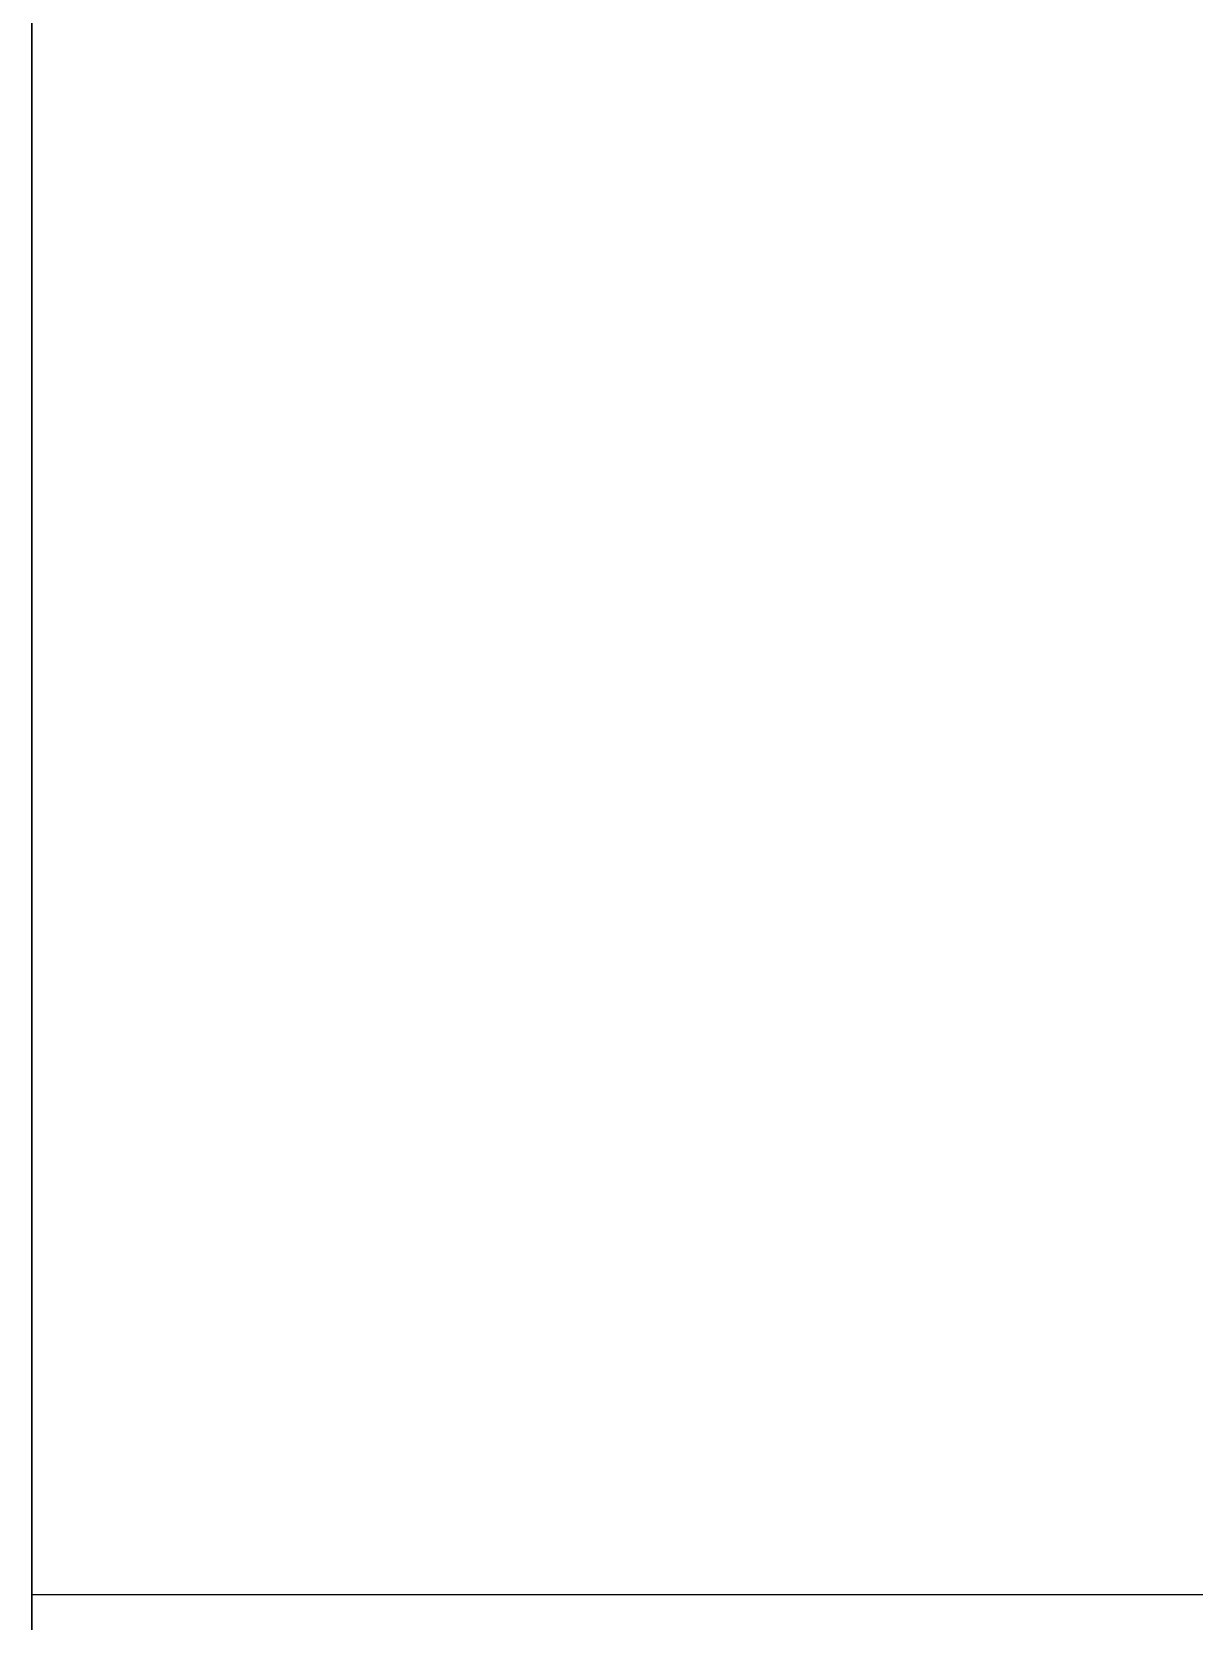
# Model space of a CAD drawing. Header units: metres. Extents: x 1185 to 1291, y 1063 to 1193.
# Drawn here: x 1276.8582 to 1277.0302, y 1096.6793 to 1096.9145 of the extents above; entities that cross this region are included whole.
import ezdxf

# ---------------------------------------------------------------- set-up
doc = ezdxf.new("R2010")
doc.units = ezdxf.units.M
doc.header["$MEASUREMENT"] = 0
doc.layers.add('BLK_2_FLR_1_BLT_UP_AREA', color=2, linetype='Continuous')
doc.layers.add('BLK_2_FLR_1_ROOF_AREA', color=54, linetype='Continuous')

msp = doc.modelspace()

# ---------------------------------------------------------------- linework, layer by layer
at = {"ltscale": 5}
for q in [(1276.85818, 1114.71666), (1282.49698, 1096.68326), (1276.85818, 1096.22606)]:
    msp.add_line((1276.85818, 1096.68326), q, dxfattribs=at)
at = {"layer": 'BLK_2_FLR_1_BLT_UP_AREA', "color": 2, "lineweight": -3}
msp.add_lwpolyline([(1282.49698, 1074.06396), (1276.85818, 1074.06396), (1276.85818, 1085.45586), (1280.51578, 1085.45586), (1280.51578, 1090.22606), (1276.85818, 1090.22606), (1276.85818, 1096.68326), (1282.49698, 1096.68326)], close=True, dxfattribs=at)
at = {"layer": 'BLK_2_FLR_1_ROOF_AREA', "lineweight": -3}
msp.add_lwpolyline([(1282.49698, 1114.71666), (1276.85818, 1114.71666), (1276.85818, 1096.68326), (1282.49698, 1096.68326)], close=True, dxfattribs=at)

doc.saveas('drawing.dxf')
